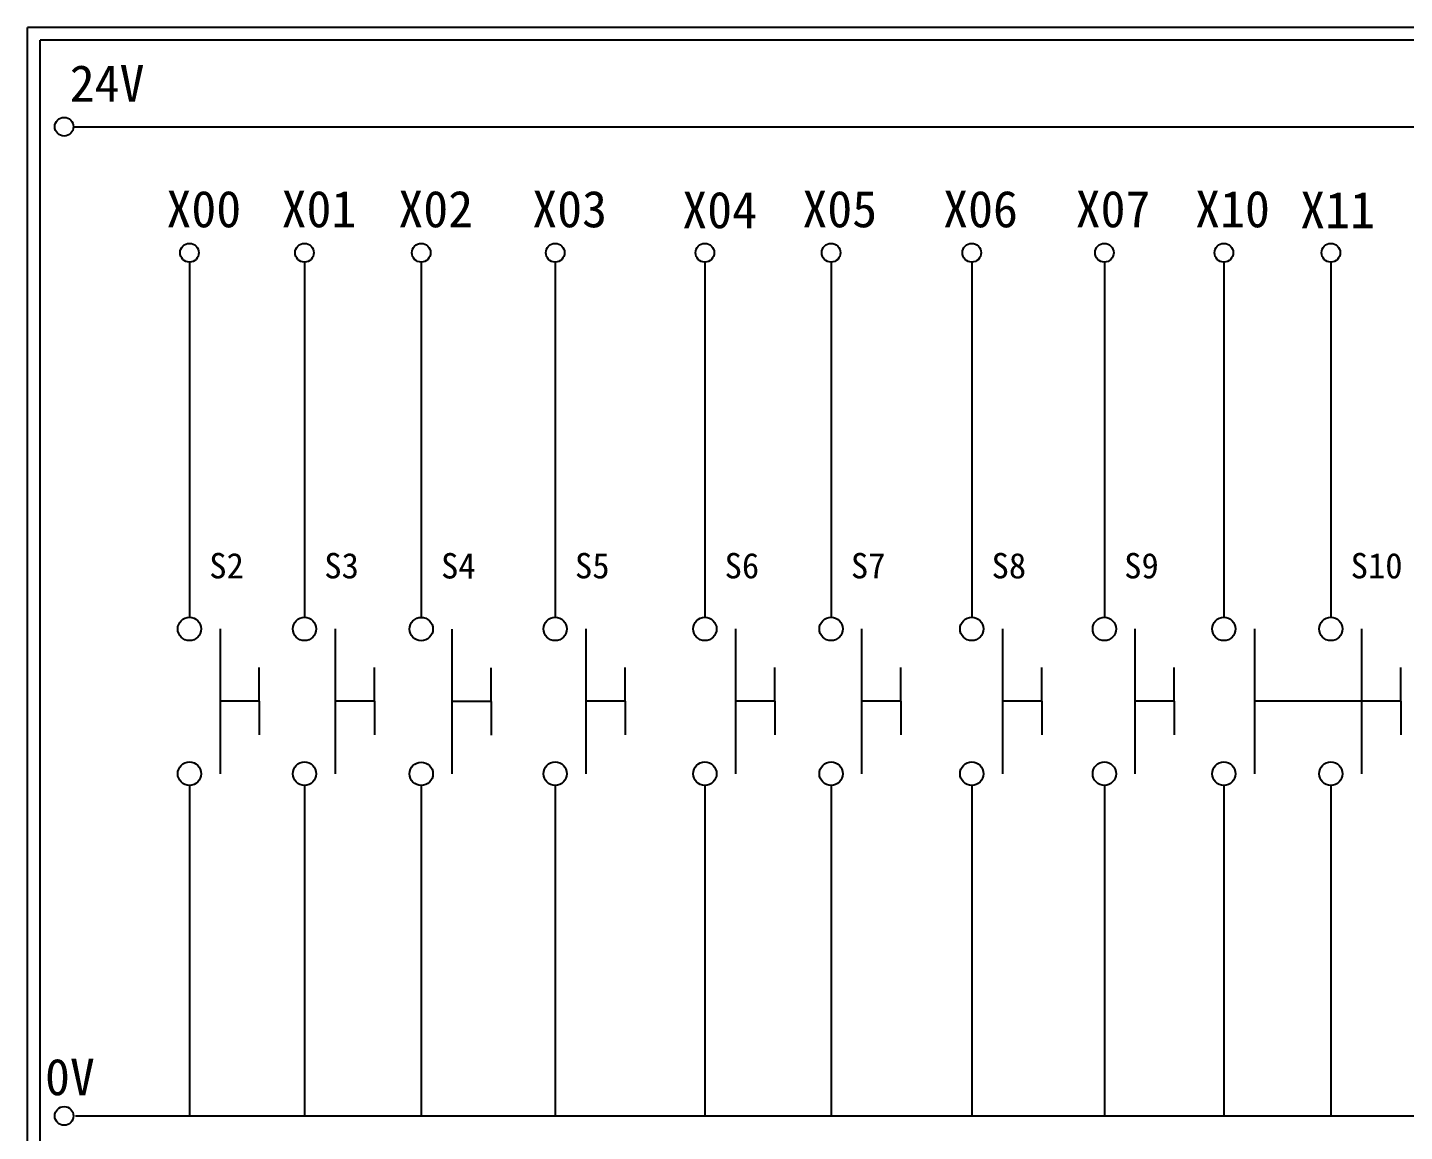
# Model space of a CAD drawing. Extents: x 325 to 612, y 3 to 207.
# Drawn here: x 325.3 to 460.7, y 98.4 to 207 of the extents above; entities that cross this region are included whole.
import ezdxf

# ---------------------------------------------------------------- set-up
doc = ezdxf.new("R2010")
doc.units = 0
doc.layers.get('0').update_dxf_attribs({"linetype": 'CONTINUOUS'})
doc.layers.add('圖框層', color=7, linetype='CONTINUOUS')
doc.layers.add('標尺寸層', color=3, linetype='CONTINUOUS')
doc.styles.add('STSL', font='KAIU.TTF')

msp = doc.modelspace()

# ---------------------------------------------------------------- linework, layer by layer
for p, q in [((348.11, 140.73), (348.11, 144.04)), ((359.42, 140.73), (359.42, 144.04)), ((370.91, 140.72), (370.91, 144.03)), ((384.07, 140.73), (384.07, 144.04)), ((398.79, 140.73), (398.79, 144.04)), ((411.2, 140.73), (411.2, 144.04)), ((425.04, 140.73), (425.04, 144.04)), ((438.07, 140.73), (438.07, 144.04)), ((460.35, 140.73), (460.35, 144.04)), ((348.11, 140.73), (348.11, 137.42)), ((359.42, 140.73), (359.42, 137.42)), ((370.91, 140.72), (370.91, 137.41)), ((384.07, 140.73), (384.07, 137.42)), ((398.79, 140.73), (398.79, 137.42)), ((411.2, 140.73), (411.2, 137.42)), ((425.04, 140.73), (425.04, 137.42)), ((438.07, 140.73), (438.07, 137.42)), ((460.35, 140.73), (460.35, 137.42))]:
    msp.add_line(p, q)
at = {"layer": '圖框層', "color": 7}
for p, q in [((612.32, 206.97), (325.32, 206.97)), ((325.32, 3), (325.32, 206.97)), ((611.07, 205.72), (326.57, 205.72)), ((326.57, 4.25), (326.57, 205.72))]:
    msp.add_line(p, q, dxfattribs=at)
at = {"layer": '標尺寸層', "color": 7}
for p, q in [((329.84, 197.22), (607.44, 197.22)), ((341.24, 183.91), (341.24, 148.99)), ((352.55, 183.91), (352.55, 148.99)), ((364.03, 183.91), (364.03, 148.99)), ((377.2, 183.91), (377.2, 148.99)), ((391.92, 183.91), (391.92, 148.99)), ((404.33, 183.91), (404.33, 148.99)), ((418.16, 183.91), (418.16, 148.99)), ((431.2, 183.91), (431.2, 148.99)), ((442.95, 183.91), (442.95, 148.99)), ((453.47, 183.91), (453.47, 148.99)), ((344.25, 147.84), (344.25, 133.61)), ((355.56, 147.84), (355.56, 133.61)), ((367.04, 147.83), (367.04, 133.6)), ((380.21, 147.84), (380.21, 133.61)), ((394.92, 147.84), (394.92, 133.61)), ((407.33, 147.84), (407.33, 133.61)), ((421.17, 147.84), (421.17, 133.61)), ((434.21, 147.84), (434.21, 133.61)), ((445.95, 147.84), (445.95, 133.61)), ((456.48, 147.84), (456.48, 133.61)), ((348.11, 140.73), (344.25, 140.73)), ((359.42, 140.73), (355.56, 140.73)), ((370.91, 140.72), (367.04, 140.72)), ((384.07, 140.73), (380.21, 140.73)), ((398.79, 140.73), (394.92, 140.73)), ((411.2, 140.73), (407.33, 140.73)), ((425.04, 140.73), (421.17, 140.73)), ((438.07, 140.73), (434.21, 140.73)), ((456.48, 140.73), (445.95, 140.73)), ((460.35, 140.73), (456.48, 140.73)), ((341.24, 132.46), (341.24, 99.96)), ((352.55, 132.46), (352.55, 99.96)), ((364.03, 132.46), (364.03, 99.96)), ((364.03, 132.45), (364.03, 99.96)), ((377.2, 132.46), (377.2, 99.96)), ((391.92, 132.46), (391.92, 99.96)), ((404.33, 132.46), (404.33, 99.96)), ((418.16, 132.46), (418.16, 99.96)), ((431.2, 132.46), (431.2, 99.96)), ((442.95, 132.46), (442.95, 99.96)), ((453.47, 132.46), (453.47, 99.96)), ((330.05, 99.96), (607.92, 99.96))]:
    msp.add_line(p, q, dxfattribs=at)
for centre, radius in [((328.92, 197.22), 0.92), ((341.24, 184.83), 0.92), ((352.55, 184.83), 0.92), ((364.03, 184.83), 0.92), ((377.2, 184.83), 0.92), ((377.2, 184.83), 0.92), ((391.92, 184.83), 0.92), ((404.33, 184.83), 0.92), ((418.16, 184.83), 0.92), ((431.2, 184.83), 0.92), ((442.95, 184.83), 0.92), ((453.47, 184.83), 0.92), ((341.24, 147.84), 1.15), ((352.55, 147.84), 1.15), ((364.03, 147.83), 1.15), ((377.2, 147.84), 1.15), ((391.92, 147.84), 1.15), ((404.33, 147.84), 1.15), ((418.16, 147.84), 1.15), ((431.2, 147.84), 1.15), ((442.95, 147.84), 1.15), ((453.47, 147.84), 1.15), ((341.24, 133.61), 1.15), ((352.55, 133.61), 1.15), ((364.03, 133.6), 1.15), ((377.2, 133.61), 1.15), ((391.92, 133.61), 1.15), ((404.33, 133.61), 1.15), ((418.16, 133.61), 1.15), ((431.2, 133.61), 1.15), ((442.95, 133.61), 1.15), ((453.47, 133.61), 1.15), ((328.92, 99.96), 0.92)]:
    msp.add_circle(centre, radius, dxfattribs=at)

# ---------------------------------------------------------------- texts
at = {"layer": '圖框層', "color": 4, "style": 'STSL'}
for s, height, p in [('24V', 3.6, (329.47, 199.68)), ('X00', 3.6, (338.98, 187.33)), ('X01', 3.6, (350.3, 187.33)), ('X02', 3.6, (361.78, 187.33)), ('X03', 3.6, (374.95, 187.33)), ('X05', 3.6, (401.51, 187.33)), ('X06', 3.6, (415.35, 187.33)), ('X07', 3.6, (428.38, 187.33)), ('X10', 3.6, (440.13, 187.33)), ('X04', 3.6, (389.7, 187.24)), ('X11', 3.6, (450.46, 187.24)), ('S2', 2.5, (343.19, 152.81)), ('S3', 2.5, (354.5, 152.81)), ('S4', 2.5, (365.98, 152.8)), ('S5', 2.5, (379.15, 152.81)), ('S6', 2.5, (393.86, 152.81)), ('S7', 2.5, (406.28, 152.81)), ('S8', 2.5, (420.11, 152.81)), ('S9', 2.5, (433.15, 152.81)), ('S10', 2.5, (455.42, 152.81)), ('0V', 3.6, (327.04, 102))]:
    msp.add_text(s, height=height, dxfattribs=at).set_placement(p)

doc.saveas('drawing.dxf')
